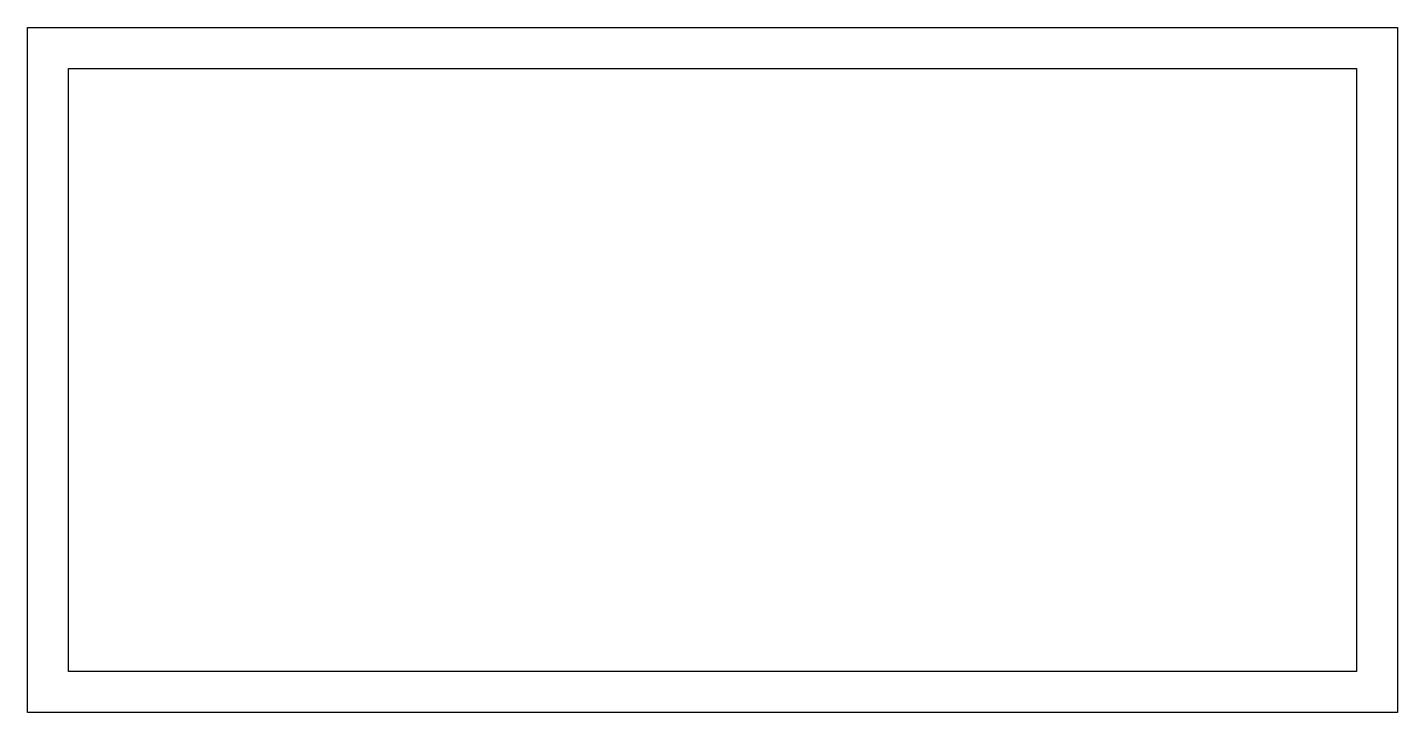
# Model space of a CAD drawing. Extents: x 140.3 to 180.3, y 205.9 to 225.9.
import ezdxf

# ---------------------------------------------------------------- set-up
doc = ezdxf.new("R2010")
doc.units = 0
doc.header["$LTSCALE"] = 15
doc.layers.get('0').update_dxf_attribs({"linetype": 'CONTINUOUS'})

msp = doc.modelspace()

# ---------------------------------------------------------------- linework, layer by layer
at = {"color": 0, "linetype": 'BYBLOCK'}
for points in [[(180.261, 225.944), (180.261, 205.944), (140.261, 205.944), (140.261, 225.944)], [(179.061, 224.744), (179.061, 207.144), (141.461, 207.144), (141.461, 224.744)]]:
    msp.add_lwpolyline(points, close=True, dxfattribs=at)

doc.saveas('drawing.dxf')
